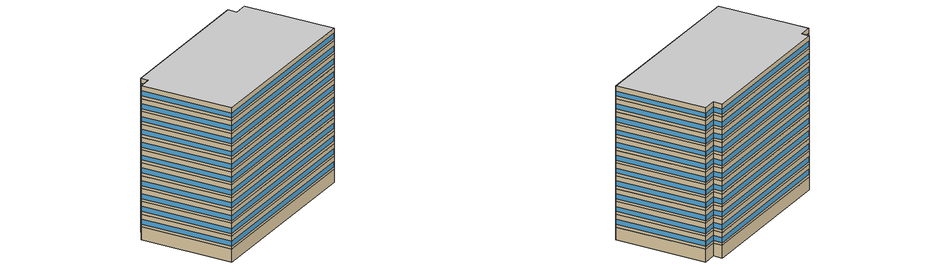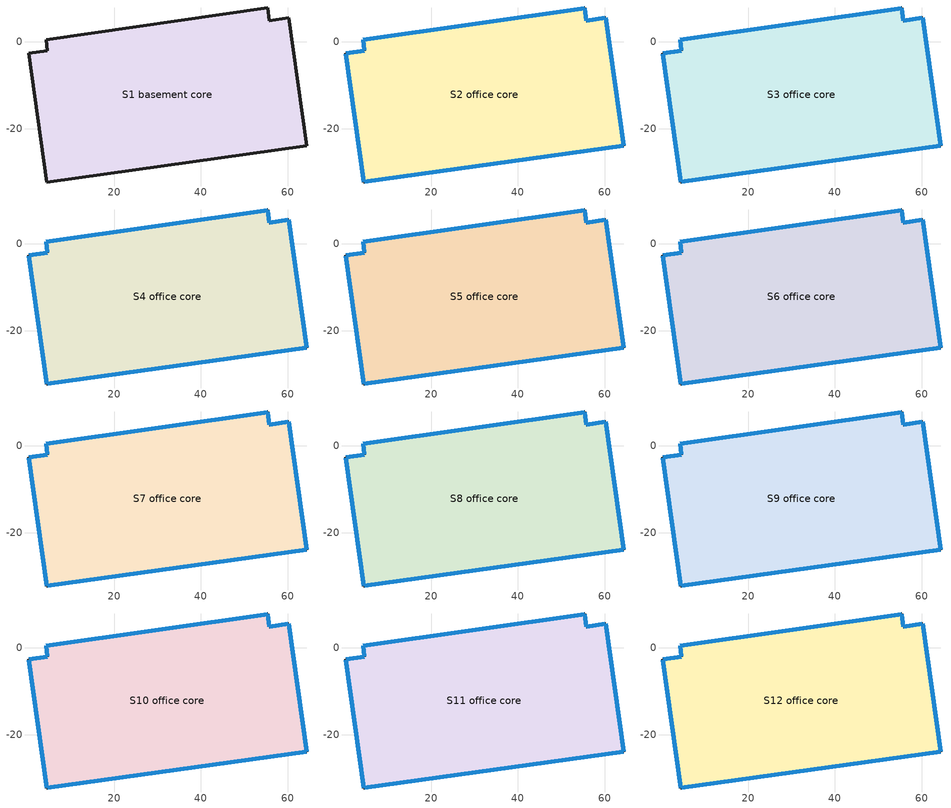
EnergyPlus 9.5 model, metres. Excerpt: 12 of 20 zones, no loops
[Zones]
S1 basement core
 floor ground (basement ext floor LOB1013C_ext-slab): 4.6,-2.01 4.37,0.5 55.39,7.78 55.69,4.81 60.17,5.57 64.32,-23.94 4.54,-32.3 0.39,-2.69 z-4.13
 wall ground (basement ext wall LOB1013C_Underground Wall Non-res): 4.37,0.5 4.6,-2.01 0.39,-2.69 4.54,-32.3 64.32,-23.94 60.17,5.57 55.69,4.81 55.39,7.78 4.37,0.5 z-4.13:0
 ceiling adiabatic (ext wall Adiabatic Construction): 4.37,0.5 4.6,-2.01 0.39,-2.69 4.54,-32.3 64.32,-23.94 60.17,5.57 55.69,4.81 55.39,7.78 z0
S2 office core
 floor adiabatic (ext wall Adiabatic Construction): 4.6,-2.01 4.37,0.5 55.39,7.78 55.69,4.81 60.17,5.57 64.32,-23.94 4.54,-32.3 0.39,-2.69 z0
 wall outside (office ext wall Metal framed walls): 4.37,0.5 4.6,-2.01 0.39,-2.69 4.54,-32.3 64.32,-23.94 60.17,5.57 55.69,4.81 55.39,7.78 4.37,0.5 z0:4.13
 window (office Window construction_simple glazing): 4.37,0.47 4.6,-1.98 / 55.69,4.84 55.39,7.75 z0.9:2.5; 4.57,-2.01 0.42,-2.69 / 60.14,5.57 55.72,4.81 z0.9:2.49; 0.39,-2.72 4.54,-32.27 / 4.57,-32.3 64.29,-23.94 / 64.32,-23.91 60.17,5.54 / 55.36,7.78 4.4,0.5 z0.9:2.47
S3 office core
 floor to S2 office core (office int floor Metal framed walls): 4.6,-2.01 4.37,0.5 55.39,7.78 55.69,4.81 60.17,5.57 64.32,-23.94 4.54,-32.3 0.39,-2.69 z4.13
 wall outside (office ext wall Metal framed walls): 4.37,0.5 4.6,-2.01 0.39,-2.69 4.54,-32.3 64.32,-23.94 60.17,5.57 55.69,4.81 55.39,7.78 4.37,0.5 z4.13:8.25
 window (office Window construction_simple glazing): 4.37,0.47 4.6,-1.98 z5.03:6.63; 4.57,-2.01 0.42,-2.69 / 60.14,5.57 55.72,4.81 z5.03:6.61; 0.39,-2.72 4.54,-32.27 / 4.57,-32.3 64.29,-23.94 / 64.32,-23.91 60.17,5.54 / 55.36,7.78 4.4,0.5 z5.03:6.6; 55.69,4.84 55.39,7.75 z5.03:6.62
S4 office core
 floor to S3 office core (office int floor Metal framed walls): 4.6,-2.01 4.37,0.5 55.39,7.78 55.69,4.81 60.17,5.57 64.32,-23.94 4.54,-32.3 0.39,-2.69 z8.25
 wall outside (office ext wall Metal framed walls): 4.37,0.5 4.6,-2.01 0.39,-2.69 4.54,-32.3 64.32,-23.94 60.17,5.57 55.69,4.81 55.39,7.78 4.37,0.5 z8.25:12.38
 window (office Window construction_simple glazing): 4.37,0.47 4.6,-1.98 / 55.69,4.84 55.39,7.75 z9.15:10.75; 4.57,-2.01 0.42,-2.69 / 60.14,5.57 55.72,4.81 z9.15:10.74; 0.39,-2.72 4.54,-32.27 / 4.57,-32.3 64.29,-23.94 / 64.32,-23.91 60.17,5.54 / 55.36,7.78 4.4,0.5 z9.15:10.72
S5 office core
 floor to S4 office core (office int floor Metal framed walls): 4.6,-2.01 4.37,0.5 55.39,7.78 55.69,4.81 60.17,5.57 64.32,-23.94 4.54,-32.3 0.39,-2.69 z12.38
 wall outside (office ext wall Metal framed walls): 4.37,0.5 4.6,-2.01 0.39,-2.69 4.54,-32.3 64.32,-23.94 60.17,5.57 55.69,4.81 55.39,7.78 4.37,0.5 z12.38:16.5
 window (office Window construction_simple glazing): 4.37,0.47 4.6,-1.98 z13.28:14.88; 4.57,-2.01 0.42,-2.69 / 60.14,5.57 55.72,4.81 z13.28:14.86; 0.39,-2.72 4.54,-32.27 / 4.57,-32.3 64.29,-23.94 / 64.32,-23.91 60.17,5.54 / 55.36,7.78 4.4,0.5 z13.28:14.85; 55.69,4.84 55.39,7.75 z13.28:14.87
S6 office core
 floor to S5 office core (office int floor Metal framed walls): 4.6,-2.01 4.37,0.5 55.39,7.78 55.69,4.81 60.17,5.57 64.32,-23.94 4.54,-32.3 0.39,-2.69 z16.5
 wall outside (office ext wall Metal framed walls): 4.37,0.5 4.6,-2.01 0.39,-2.69 4.54,-32.3 64.32,-23.94 60.17,5.57 55.69,4.81 55.39,7.78 4.37,0.5 z16.5:20.63
 window (office Window construction_simple glazing): 4.37,0.47 4.6,-1.98 / 55.69,4.84 55.39,7.75 z17.4:19; 4.57,-2.01 0.42,-2.69 / 60.14,5.57 55.72,4.81 z17.4:18.99; 0.39,-2.72 4.54,-32.27 / 4.57,-32.3 64.29,-23.94 / 64.32,-23.91 60.17,5.54 / 55.36,7.78 4.4,0.5 z17.4:18.97
S7 office core
 floor to S6 office core (office int floor Metal framed walls): 4.6,-2.01 4.37,0.5 55.39,7.78 55.69,4.81 60.17,5.57 64.32,-23.94 4.54,-32.3 0.39,-2.69 z20.63
 wall outside (office ext wall Metal framed walls): 4.37,0.5 4.6,-2.01 0.39,-2.69 4.54,-32.3 64.32,-23.94 60.17,5.57 55.69,4.81 55.39,7.78 4.37,0.5 z20.63:24.76
 window (office Window construction_simple glazing): 4.37,0.47 4.6,-1.98 / 55.69,4.84 55.39,7.75 z21.53:23.13; 4.57,-2.01 0.42,-2.69 / 60.14,5.57 55.72,4.81 z21.53:23.12; 0.39,-2.72 4.54,-32.27 / 4.57,-32.3 64.29,-23.94 / 64.32,-23.91 60.17,5.54 / 55.36,7.78 4.4,0.5 z21.53:23.1
S8 office core
 floor to S7 office core (office int floor Metal framed walls): 4.6,-2.01 4.37,0.5 55.39,7.78 55.69,4.81 60.17,5.57 64.32,-23.94 4.54,-32.3 0.39,-2.69 z24.76
 wall outside (office ext wall Metal framed walls): 4.37,0.5 4.6,-2.01 0.39,-2.69 4.54,-32.3 64.32,-23.94 60.17,5.57 55.69,4.81 55.39,7.78 4.37,0.5 z24.76:28.88
 window (office Window construction_simple glazing): 4.37,0.47 4.6,-1.98 z25.66:27.26; 4.57,-2.01 0.42,-2.69 / 60.14,5.57 55.72,4.81 z25.66:27.24; 0.39,-2.72 4.54,-32.27 / 4.57,-32.3 64.29,-23.94 / 64.32,-23.91 60.17,5.54 / 55.36,7.78 4.4,0.5 z25.66:27.23; 55.69,4.84 55.39,7.75 z25.66:27.25
S9 office core
 floor to S8 office core (office int floor Metal framed walls): 4.6,-2.01 4.37,0.5 55.39,7.78 55.69,4.81 60.17,5.57 64.32,-23.94 4.54,-32.3 0.39,-2.69 z28.88
 wall outside (office ext wall Metal framed walls): 4.37,0.5 4.6,-2.01 0.39,-2.69 4.54,-32.3 64.32,-23.94 60.17,5.57 55.69,4.81 55.39,7.78 4.37,0.5 z28.88:33.01
 window (office Window construction_simple glazing): 4.37,0.47 4.6,-1.98 / 55.69,4.84 55.39,7.75 z29.78:31.38; 4.57,-2.01 0.42,-2.69 / 60.14,5.57 55.72,4.81 z29.78:31.37; 0.39,-2.72 4.54,-32.27 / 4.57,-32.3 64.29,-23.94 / 64.32,-23.91 60.17,5.54 / 55.36,7.78 4.4,0.5 z29.78:31.35
S10 office core
 floor to S9 office core (office int floor Metal framed walls): 4.6,-2.01 4.37,0.5 55.39,7.78 55.69,4.81 60.17,5.57 64.32,-23.94 4.54,-32.3 0.39,-2.69 z33.01
 wall outside (office ext wall Metal framed walls): 4.37,0.5 4.6,-2.01 0.39,-2.69 4.54,-32.3 64.32,-23.94 60.17,5.57 55.69,4.81 55.39,7.78 4.37,0.5 z33.01:37.13
 window (office Window construction_simple glazing): 4.37,0.47 4.6,-1.98 z33.91:35.51; 4.57,-2.01 0.42,-2.69 / 60.14,5.57 55.72,4.81 z33.91:35.49; 0.39,-2.72 4.54,-32.27 / 4.57,-32.3 64.29,-23.94 / 64.32,-23.91 60.17,5.54 / 55.36,7.78 4.4,0.5 z33.91:35.48; 55.69,4.84 55.39,7.75 z33.91:35.5
S11 office core
 floor to S10 office core (office int floor Metal framed walls): 4.6,-2.01 4.37,0.5 55.39,7.78 55.69,4.81 60.17,5.57 64.32,-23.94 4.54,-32.3 0.39,-2.69 z37.13
 wall outside (office ext wall Metal framed walls): 4.37,0.5 4.6,-2.01 0.39,-2.69 4.54,-32.3 64.32,-23.94 60.17,5.57 55.69,4.81 55.39,7.78 4.37,0.5 z37.13:41.26
 window (office Window construction_simple glazing): 4.37,0.47 4.6,-1.98 / 55.69,4.84 55.39,7.75 z38.03:39.63; 4.57,-2.01 0.42,-2.69 / 60.14,5.57 55.72,4.81 z38.03:39.62; 0.39,-2.72 4.54,-32.27 / 4.57,-32.3 64.29,-23.94 / 64.32,-23.91 60.17,5.54 / 55.36,7.78 4.4,0.5 z38.03:39.6
S12 office core
 floor to S11 office core (office int floor Metal framed walls): 4.6,-2.01 4.37,0.5 55.39,7.78 55.69,4.81 60.17,5.57 64.32,-23.94 4.54,-32.3 0.39,-2.69 z41.26
 wall outside (office ext wall Metal framed walls): 4.37,0.5 4.6,-2.01 0.39,-2.69 4.54,-32.3 64.32,-23.94 60.17,5.57 55.69,4.81 55.39,7.78 4.37,0.5 z41.26:45.39
 window (office Window construction_simple glazing): 4.37,0.47 4.6,-1.98 / 55.69,4.84 55.39,7.75 z42.16:43.76; 4.57,-2.01 0.42,-2.69 / 60.14,5.57 55.72,4.81 z42.16:43.75; 0.39,-2.72 4.54,-32.27 / 4.57,-32.3 64.29,-23.94 / 64.32,-23.91 60.17,5.54 / 55.36,7.78 4.4,0.5 z42.16:43.73
 ceiling to S13 office core (office int floor Metal framed walls Reversed): 4.37,0.5 4.6,-2.01 0.39,-2.69 4.54,-32.3 64.32,-23.94 60.17,5.57 55.69,4.81 55.39,7.78 z45.39
[Building]
Building 1: Terrain=city; Solar Distribution=FullExterior; Maximum Number of Warmup Days=50
[Site:Location]
Climate Zone 3_CA_USA Design_Conditions: Latitude {deg}=37.7; Longitude {deg}=-122.2; Time Zone {hr}=-8; Elevation {m}=2
[SizingPeriod:DesignDay] Day of Month=21; Dry-Bulb Temperature Range Modifier Type=DefaultMultipliers; Humidity Condition Type=Wetbulb; Barometric Pressure {Pa}=101301; Rain Indicator=No; Snow Indicator=No; Daylight Saving Time Indicator=No
Name | Month | Day Type | Maximum Dry-Bulb Temperature {C} | Daily Dry-Bulb Temperature Range {deltaC} | Wetbulb or DewPoint at Maximum Dry-Bulb {C} | Wind Speed {m/s} | Wind Direction {deg} | Solar Model Indicator | ASHRAE Clear Sky Optical Depth for Beam Irradiance (taub) | ASHRAE Clear Sky Optical Depth for Diffuse Irradiance (taud) | Sky Clearness
Climate Zone 3 Ann Clg .4% Condns WB=>MDB | 8 | SummerDesignDay | 25.8 | 7.5 | 19.1 | 4.9 | 310 | ASHRAETau | 0.319 | 2.545
Climate Zone 3 Ann Htg 99.6% Condns DB | 12 | WinterDesignDay | 2.6 | 0 | 2.6 | 2.1 | 50 | ASHRAEClearSky |  |  | 0
[Site:GroundTemperature:BuildingSurface]
17.7, 17.68, 17.71, 18.22, 19.89, 21.71, 22.83, 23.02, 21.49, 19.27, 17.98, 17.74
[Site:WaterMainsTemperature]
Calculation Method=CORRELATION; Annual Average Outdoor Air Temperature {C}=14.14; Maximum Difference In Monthly Average Outdoor Air Temperatures {deltaC}=7.8
[Material] Thermal Absorptance=0.9; Solar Absorptance=0.7
Name | Roughness | Thickness {m} | Conductivity {W/m-K} | Density {kg/m3} | Specific Heat {J/kg-K} | Visible Absorptance
Air - Metal Wall Framing - 16 or 24 in. OC; Air - Metal Wall Framing - 16 or 24 in. OC 1 | Smooth | 0.1397 | 1.22017 | 1.28148 | 1004.832 | 0.7
Gypsum Board - 1/2 in.; Gypsum Board - 1/2 in. 1 | Smooth | 0.0127 | 0.158656 | 640.739 | 1130.436 | 0.8
Insulation 1m | Smooth | 1 | 0.0230188 | 16.0185 | 1130.436 | 0.8
LOB1013C_8IN CONCRETE HW | Rough | 0.2032 | 1.311 | 2240 | 836.8 | 0.7
LOB1013C_HW CONCRETE | Rough | 0.1016 | 1.311 | 2240 | 836.8 | 0.7
LOB1013C_UGWall NonRes Insulation | MediumRough | 0.0001 | 0.049 | 265 | 836.8 | 0.7
office ext wall 2 Insulation; office int floor 2 Insulation | Smooth | 0.0348619 | 0.0230188 | 16.0185 | 1130.436 | 0.8
Std Wood 6inch Furnishings; Std Wood 6inch Furnishings 1 | MediumSmooth | 0.15 | 0.12 | 540 | 1210 | 0.7
Stucco - 7/8 in.; Stucco - 7/8 in. 1 | MediumRough | 0.022352 | 0.700948 | 1855.1 | 837.36 | 0.8
[Material:NoMass]
LOB1013C_CP02 CARPET PAD 1: Roughness=VeryRough; Thermal Resistance {m2-K/W}=0.2165; Thermal Absorptance=0.9; Solar Absorptance=0.7; Visible Absorptance=0.8
[WindowMaterial:SimpleGlazingSystem]
office Window material_simple glazing: U-Factor {W/m2-K}=6.98; Solar Heat Gain Coefficient=0.82; Visible Transmittance=0.81
[Construction]
basement ext floor LOB1013C_ext-slab: LOB1013C_HW CONCRETE, LOB1013C_CP02 CARPET PAD 1
basement ext wall LOB1013C_Underground Wall Non-res: LOB1013C_8IN CONCRETE HW, LOB1013C_UGWall NonRes Insulation
ext wall Adiabatic Construction: Insulation 1m
int furnishing interior furnishing: Std Wood 6inch Furnishings
int furnishing interior furnishing 1: Std Wood 6inch Furnishings 1
office ext wall Metal framed walls: Stucco - 7/8 in., office ext wall 2 Insulation, Air - Metal Wall Framing - 16 or 24 in. OC, Gypsum Board - 1/2 in.
office int floor Metal framed walls: Stucco - 7/8 in. 1, office int floor 2 Insulation, Air - Metal Wall Framing - 16 or 24 in. OC 1, Gypsum Board - 1/2 in. 1
office int floor Metal framed walls Reversed: Gypsum Board - 1/2 in. 1, Air - Metal Wall Framing - 16 or 24 in. OC 1, office int floor 2 Insulation, Stucco - 7/8 in. 1
office Window construction_simple glazing: office Window material_simple glazing
[Zone] Part of Total Floor Area=Yes
S1 basement core; S10 office core; S11 office core; S12 office core; S2 office core; S3 office core; S4 office core; S5 office core; S6 office core; S7 office core; S8 office core; S9 office core
[AvailabilityManager:NightCycle] Applicability Schedule=Always On Discrete; Fan Schedule=Always On Discrete; Control Type=CycleOnAny; Thermostat Tolerance {deltaC}=1; Cycling Run Time Control Type=FixedRunTime; Cycling Run Time {s}=3600
Availability Manager Night Cycle 20; Availability Manager Night Cycle 9; Availability Manager Night Cycle 10; Availability Manager Night Cycle 11; Availability Manager Night Cycle 12; Availability Manager Night Cycle 13; Availability Manager Night Cycle 14; Availability Manager Night Cycle 15; Availability Manager Night Cycle 16; Availability Manager Night Cycle 17; Availability Manager Night Cycle 18; Availability Manager Night Cycle 1; Availability Manager Night Cycle 19; Availability Manager Night Cycle 2; Availability Manager Night Cycle 3; Availability Manager Night Cycle 4; Availability Manager Night Cycle 5; Availability Manager Night Cycle 6; Availability Manager Night Cycle 7; Availability Manager Night Cycle 8
[AvailabilityManager:Scheduled] Schedule=Always On Discrete
S1 basement oa system Availability Manager; S10 office oa system Availability Manager; S11 office oa system Availability Manager; S12 office oa system Availability Manager; S13 office oa system Availability Manager; S14 office oa system Availability Manager; S15 office oa system Availability Manager; S16 office oa system Availability Manager; S17 office oa system Availability Manager; S18 office oa system Availability Manager; S19 office oa system Availability Manager; S2 office oa system Availability Manager; S20 office oa system Availability Manager; S3 office oa system Availability Manager; S4 office oa system Availability Manager; S5 office oa system Availability Manager; S6 office oa system Availability Manager; S7 office oa system Availability Manager; S8 office oa system Availability Manager; S9 office oa system Availability Manager
[InternalMass] Surface Area {m2}=3884.29
Name | Construction | Zone or ZoneList
S1 basement core Internal Mass 2 | int furnishing interior furnishing 1 | S1 basement core
S10 office core Internal Mass 1 | int furnishing interior furnishing | S10 office core
S2 office core Internal Mass 1 | int furnishing interior furnishing | S2 office core
S9 office core Internal Mass 1 | int furnishing interior furnishing | S9 office core
S6 office core Internal Mass 1 | int furnishing interior furnishing | S6 office core
S7 office core Internal Mass 1 | int furnishing interior furnishing | S7 office core
S3 office core Internal Mass 1 | int furnishing interior furnishing | S3 office core
S4 office core Internal Mass 1 | int furnishing interior furnishing | S4 office core
S5 office core Internal Mass 1 | int furnishing interior furnishing | S5 office core
S8 office core Internal Mass 1 | int furnishing interior furnishing | S8 office core
S11 office core Internal Mass 1 | int furnishing interior furnishing | S11 office core
S12 office core Internal Mass 1 | int furnishing interior furnishing | S12 office core
[Exterior:Lights]
exterior lights: Schedule=whole building ext_lighting year; Design Level {W}=51651.8; Control Option=AstronomicalClock
[Exterior:FuelEquipment]
Whole Building Elevators: Fuel Use Type=Electricity; Schedule=whole building elevator year; Design Level {W}=205866
[Schedule:Year]
whole building elevator year: whole building elevator week 0, 1, 1, 12, 31
whole building ext_lighting year: whole building ext_lighting week 0, 1, 1, 12, 31
[Schedule:Week:Daily]
whole building elevator week 0: whole building elevator week 0 Sunday, whole building elevator week 0 Wednesday, whole building elevator week 0 Wednesday, whole building elevator week 0 Wednesday, whole building elevator week 0 Thursday, whole building elevator week 0 Friday, whole building elevator week 0 Saturday, whole building elevator week 0 Holiday, whole building elevator week 0 Summer design, whole building elevator week 0 Winter design, whole building elevator week 0 Holiday, whole building elevator week 0 Holiday
whole building ext_lighting week 0: whole building ext_lighting week 0 Sunday, whole building ext_lighting week 0 Wednesday, whole building ext_lighting week 0 Wednesday, whole building ext_lighting week 0 Wednesday, whole building ext_lighting week 0 Thursday, whole building ext_lighting week 0 Friday, whole building ext_lighting week 0 Saturday, whole building ext_lighting week 0 Holiday, whole building ext_lighting week 0 Summer design, whole building ext_lighting week 0 Winter design, whole building ext_lighting week 0 Holiday, whole building ext_lighting week 0 Holiday
[Schedule:Day:Interval]
whole building elevator week 0 Friday; whole building elevator week 0 Holiday; whole building elevator week 0 Saturday; whole building elevator week 0 Summer design; whole building elevator week 0 Sunday; whole building elevator week 0 Thursday; whole building elevator week 0 Wednesday; whole building elevator week 0 Winter design: No, 01:00, 0.05, 02:00, 0.05, 03:00, 0.05, 04:00, 0.05, 05:00, 0.1, 06:00, 0.2, 07:00, 0.4, 08:00, 0.5, 09:00, 0.5, 10:00, 0.35, 11:00, 0.15, 12:00, 0.15, 13:00, 0.15, 14:00, 0.15, 15:00, 0.15, 16:00, 0.15, 17:00, 0.35, 18:00, 0.5, 19:00, 0.5, 20:00, 0.4, 21:00, 0.4, 22:00, 0.3, 23:00, 0.2, 24:00, 0.1
whole building ext_lighting week 0 Friday; whole building ext_lighting week 0 Holiday; whole building ext_lighting week 0 Saturday; whole building ext_lighting week 0 Summer design; whole building ext_lighting week 0 Sunday; whole building ext_lighting week 0 Thursday; whole building ext_lighting week 0 Wednesday; whole building ext_lighting week 0 Winter design: No, 01:00, 1, 02:00, 1, 03:00, 1, 04:00, 1, 05:00, 1, 06:00, 1, 07:00, 1, 08:00, 1, 09:00, 1, 10:00, 1, 11:00, 1, 12:00, 1, 13:00, 1, 14:00, 1, 15:00, 1, 16:00, 1, 17:00, 1, 18:00, 1, 19:00, 1, 20:00, 1, 21:00, 1, 22:00, 1, 23:00, 1, 24:00, 1
[Schedule:Constant]
Always On Discrete: OnOff, 1
